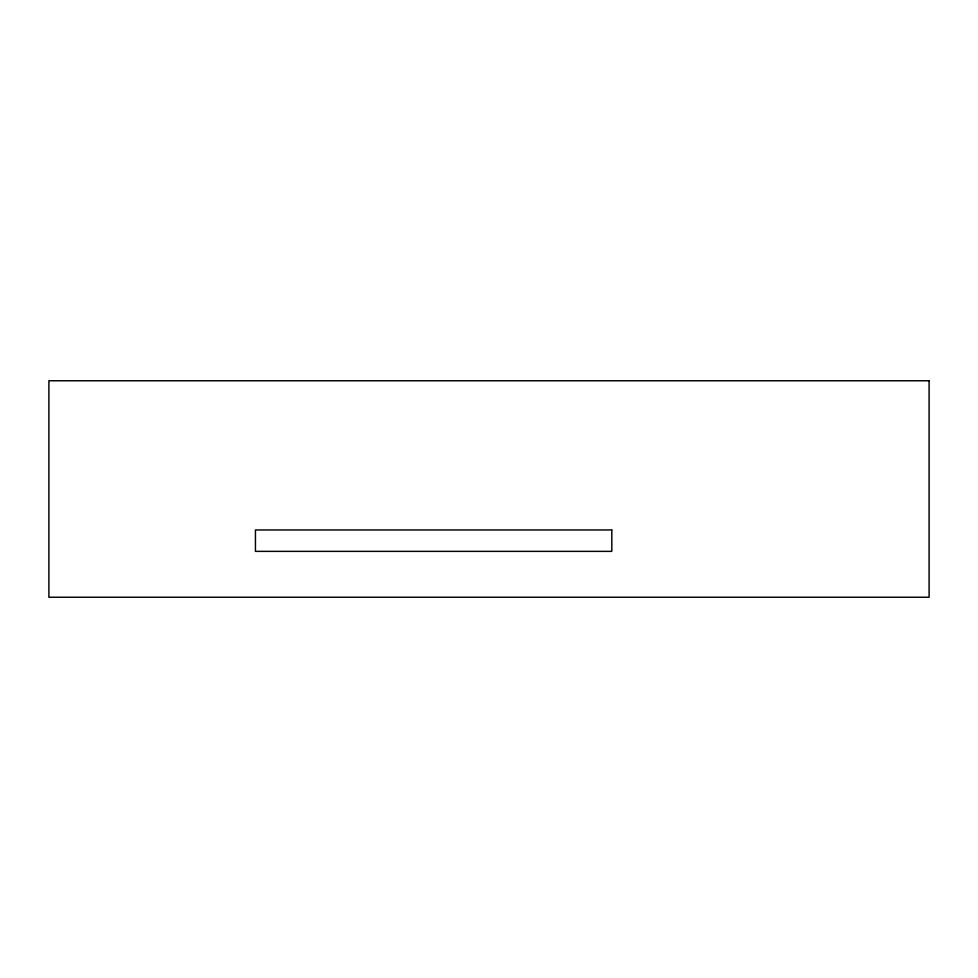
<?xml version="1.0" encoding="UTF-8"?>
<svg xmlns="http://www.w3.org/2000/svg" width="978" height="978" viewBox="0 0 978 978"><rect width="100%" height="100%" fill="white"/><g stroke="black" fill="none" stroke-linecap="round" stroke-linejoin="round"><path stroke-width="1.47" d="M929.1 380.76L48.9 380.76L48.9 597.24L929.1 597.24L929.1 380.76M611.812 529.966L255.441 529.966L255.441 551.36L611.812 551.36L611.812 529.966"/></g></svg>
